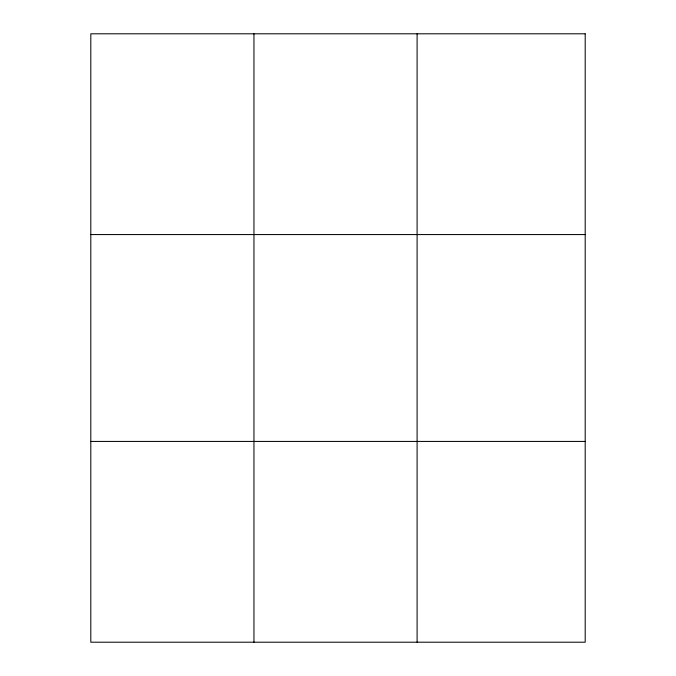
<?xml version="1.0" encoding="UTF-8"?>
<svg xmlns="http://www.w3.org/2000/svg" width="676" height="676" viewBox="0 0 676 676"><rect width="100%" height="100%" fill="white"/><g stroke="black" fill="none" stroke-linecap="round" stroke-linejoin="round"><path stroke-width="1.01" d="M253.956 642.2L253.956 33.8M417.1 642.2L417.1 33.8M90.804 234.572L585.196 234.572M90.804 441.428L585.196 441.428M585.196 33.8L585.196 642.2L90.804 642.2L90.804 33.8L585.196 33.8"/></g></svg>
